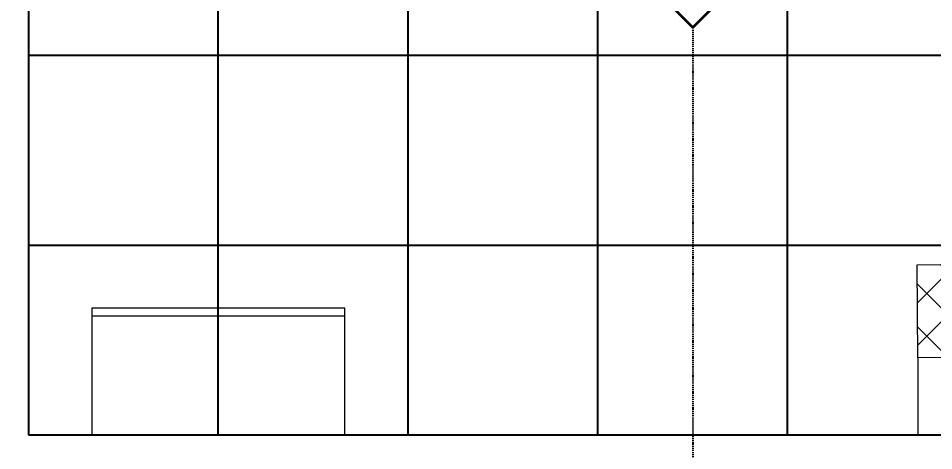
# Model space of a CAD drawing. Extents: x -12260 to 57327, y -29287 to 19916.
# Drawn here: x 38543 to 41439, y -6150 to -4783 of the extents above; entities that cross this region are included whole.
import ezdxf
from ezdxf.enums import TextEntityAlignment as Align

# ---------------------------------------------------------------- set-up
doc = ezdxf.new("R2010")
doc.units = 0
doc.header["$LTSCALE"] = 0.25
doc.linetypes.add('DASHDOT', pattern=[25.4, 12.7, -6.35, 0, -6.35])
for name, color, linetype, lineweight in [('01-First Floor$0$C-HYDR-CTCH', 251, 'Continuous', 5), ('01-First Floor$0$Hatch', 252, 'Continuous', 5), ('01-First Floor$0$LOADING', 253, 'Continuous', 5), ('01-First Floor$0$Walls', 251, 'Continuous', 5), ('E-LITE-CLNG-CNDT', 6, 'DASHDOT', 35), ('F-ALRM-CLNG @ 100', 33, 'Continuous', 35), ('F-ALRM-CLNG-CNDT', 51, 'DASHDOT', 25)]:
    doc.layers.add(name, color=color, linetype=linetype, lineweight=lineweight)
doc.layers.add('01-First Floor$0$FALSE CEILING', color=251, linetype='Continuous')
doc.styles.add('DC_SIMPLEX', font='SIMPLEX.shx', dxfattribs={"width": 0.7})

# ---------------------------------------------------------------- blocks, each defined once
blk = doc.blocks.new('01-First Floor$0$GF21027-P')
at = {"layer": '01-First Floor$0$LOADING'}
for p, q in [((0.4, 0.4), (-0.4, 0.4)), ((-0.4, 0.4), (-0.4, 0)), ((0.4, 0), (0.4, 0.4)), ((-0.4, 0.025), (0.4, 0.025)), ((-0.4, 0), (0.4, 0))]:
    blk.add_line(p, q, dxfattribs=at)
blk = doc.blocks.new('01-First Floor')
at = {"layer": '01-First Floor$0$Hatch'}
h = blk.add_hatch(dxfattribs=at)
h.set_pattern_fill('ANSI37', color=256, scale=30)
h.set_pattern_definition([(45, (-1823.345, -13062.25), (-67.35192, 67.35192), []), (135, (-1823.345, -13062.25), (-67.35192, -67.35192), [])])
h.paths.add_polyline_path([(49129.3, 8855.6), (48525.4, 8847.5), (48529.3, 8559.1), (49133.2, 8567.2)])
h.paths.add_polyline_path([(41968.6, 8847.9), (41385, 8842.5), (41365.1, 8551.1), (41948.6, 8556.5)])
h.paths.add_polyline_path([(27591.6, 8840.5), (26992.5, 8836.4), (26986.8, 8543.4), (27585.9, 8547.5)])
h.paths.add_polyline_path([(34776.8, 8842.7), (34175.6, 8835.2), (34167.4, 8549.5), (34768.6, 8557)])
h.paths.add_polyline_path([(20372.4, 8849.8), (19765.9, 8827.9), (19780.4, 8535.4), (20386.9, 8557.2)])
h.paths.add_polyline_path([(13635.8, 8839.4), (12413.8, 8863.3), (12407.4, 8567.2), (13629.3, 8543.3)])
h.paths.add_polyline_path([(13649.8, 1639.3), (12434.8, 1623.6), (12421.4, 1331.2), (13636.4, 1346.9)])
h.paths.add_polyline_path([(13623.8, -5553.9), (12420.7, -5569.8), (12415, -5862.9), (13618.1, -5846.9)])
h.paths.add_polyline_path([(13642.3, -12752.6), (12445.6, -12764), (12448.4, -13058.5), (13645.1, -13047)])
h.paths.add_polyline_path([(6007.3, -12750.5), (5403.7, -12754.2), (5414.4, -13039.6), (6017.9, -13035.9)])
h.paths.add_polyline_path([(5991.8, -5552.5), (5395, -5550.9), (5394.9, -5852.1), (5991.7, -5853.6)])
h.paths.add_polyline_path([(6001.7, 1637.1), (5382.4, 1638.3), (5371.8, 1335.4), (5991.1, 1334.1)])
h.paths.add_polyline_path([(5978.4, 8816.5), (5377.7, 8830.9), (5374.1, 8541.3), (5974.8, 8526.8)])
h.paths.add_polyline_path([(-1220.7, 8814.6), (-1823.3, 8837.3), (-1821.5, 8549), (-1218.8, 8526.3)])
h.paths.add_polyline_path([(-1213, -5563.7), (-1815, -5570.7), (-1811.6, -5862.3), (-1209.6, -5855.3)])
h.paths.add_polyline_path([(-1195.5, -12758.3), (-1793.9, -12759.3), (-1789, -13060), (-1190.6, -13059)])
h.paths.add_polyline_path([(20391.2, -12745), (19785.5, -12758), (19791.3, -13059.2), (20396.9, -13046.2)])
h.paths.add_polyline_path([(20384.7, -5552.6), (19790.3, -5570.1), (19792.4, -5866.7), (20386.8, -5849.1)])
h.paths.add_polyline_path([(20376, 1655.5), (19777, 1647.8), (19781.1, 1347.6), (20380, 1355.3)])
h.paths.add_polyline_path([(27576.3, 1640.2), (26974.4, 1644.9), (26978.6, 1352.8), (27580.6, 1348.1)])
h.paths.add_polyline_path([(27580.1, -5542.5), (26976.2, -5560), (26989.7, -5860.1), (27589.8, -5839.1)])
h.paths.add_polyline_path([(27596.2, -12758.5), (26992.3, -12751.9), (26990, -13037.6), (27593.8, -13044.2)])
h.paths.add_polyline_path([(34794.7, -12748), (34197.4, -12762.6), (34206.4, -13062.3), (34803.7, -13047.7)])
h.paths.add_polyline_path([(34787.4, -5559.7), (34186.1, -5557.7), (34187.2, -5855), (34788.5, -5856.9)])
h.paths.add_polyline_path([(34750.9, 1644.2), (34170.1, 1648.9), (34189.8, 1359), (34770.6, 1354.3)])
h.paths.add_polyline_path([(41954.3, 1643.4), (41356.7, 1657.2), (41358.7, 1365.3), (41956.3, 1351.5)])
h.paths.add_polyline_path([(41955.3, -5555.1), (41386.9, -5562.7), (41388.7, -5856.9), (41957.1, -5849.3)])
h.paths.add_polyline_path([(41992.3, -12752.3), (41387.1, -12754.9), (41388.4, -13059.5), (41993.7, -13056.8)])
h.paths.add_polyline_path([(49166.6, -12752.8), (48578.6, -12736.7), (48565.4, -13043.9), (49153.3, -13060)])
h.paths.add_polyline_path([(49150.8, -5553.4), (48547.6, -5552.3), (48545.6, -5848.8), (49148.8, -5849.9)])
at = {"layer": '01-First Floor$0$C-HYDR-CTCH', "elevation": 0, "flags": 128}
blk.add_lwpolyline([(41388.7, -5856.9), (41386.9, -5562.7), (41955.3, -5555.1), (41957.1, -5849.3), (41388.7, -5856.9)], dxfattribs=at)
at = {"layer": '01-First Floor$0$FALSE CEILING', "linetype": 'Continuous'}
for p, q in [((39176, -6100), (39176, -2810)), ((39776, -6100), (39776, -2810)), ((40376, -6100), (40376, -2810)), ((40976, -6100), (40976, -2810)), ((38576, -4900), (42776, -4900)), ((38576, -5500), (42776, -5500))]:
    blk.add_line(p, q, dxfattribs=at)
at = {"layer": '01-First Floor$0$FALSE CEILING'}
blk.add_lwpolyline([(38576, -6100), (42776, -6100), (42776, -2810), (38576, -2810)], close=True, dxfattribs=at)
at = {"layer": '01-First Floor$0$Walls'}
for p, q in [((38576, -2810), (38576, -6100)), ((41388.7, -5856.9, 0), (41388.7, -6100.3, 0)), ((41388.7, -6100.3, 0), (38576, -6100))]:
    blk.add_line(p, q, dxfattribs=at)
at = {"layer": '01-First Floor$0$LOADING', "color": 1, "xscale": 1000, "yscale": 1000, "zscale": 1000, "rotation": 180.0000000209116}
blk.add_blockref('01-First Floor$0$GF21027-P', (39176, -5700, -0.1), dxfattribs=at)
blk = doc.blocks.new('A$C5CF53093')
blk.add_lwpolyline([(0, -212.1), (-212.1, 0), (0, 212.1), (212.1, 0)], close=True)
blk = doc.blocks.new('*U26')
at = {"xscale": 0.01, "yscale": 0.01, "zscale": 0.01}
blk.add_blockref('A$C5CF53093', (0.007, -0.007), dxfattribs=at)
at = {"color": 6, "style": 'DC_SIMPLEX', "width": 0.7, "flags": 8}
blk.add_attdef('TYPE', text='', height=2, rotation=360, dxfattribs=at).set_placement((0, 0), align=Align.MIDDLE_CENTER)

msp = doc.modelspace()

# ---------------------------------------------------------------- linework, layer by layer
at = {"layer": 'F-ALRM-CLNG-CNDT'}
msp.add_lwpolyline([(40676.7, -4812.8), (40676.7, -7728.6)], dxfattribs=at)

# ---------------------------------------------------------------- block references
at = {"layer": 'E-LITE-CLNG-CNDT'}
msp.add_blockref('01-First Floor', (0, 0), dxfattribs=at)
at = {"layer": 'F-ALRM-CLNG @ 100', "xscale": 100, "yscale": 100, "zscale": 100}
msp.add_blockref('*U26', (40676, -4600), dxfattribs=at).add_auto_attribs({'TYPE': 'S'})

doc.saveas('drawing.dxf')
